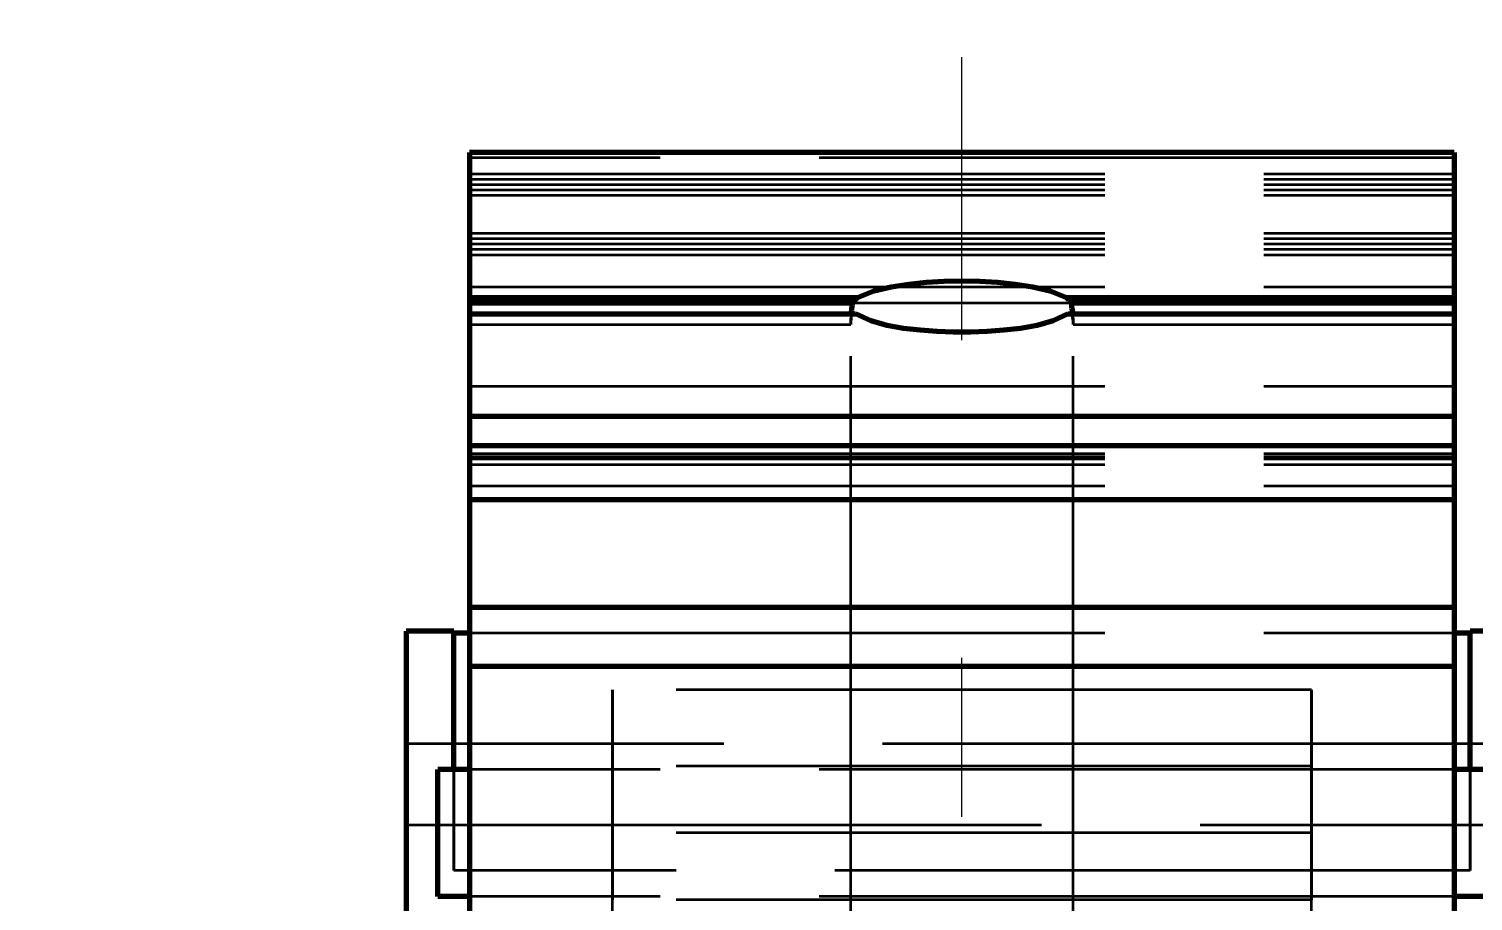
# Model space of a CAD drawing. Header units: millimetres. Extents: x 0 to 2208, y 0 to 420.
# Drawn here: x 184.33 to 193.42, y 237.81 to 243.3 of the extents above; entities that cross this region are included whole.
import ezdxf

# ---------------------------------------------------------------- set-up
doc = ezdxf.new("R2010")
doc.units = ezdxf.units.MM
doc.linetypes.add('IRAM-E-TRAZOS', pattern=[5, 4, -1])
doc.linetypes.add('IRAM-F-TRAZO-PUNTO', pattern=[20, 15, -2, 1, -2])
for name, color, linetype, lineweight in [('01-VISIBLE', 7, 'CONTINUOUS', 70), ('02-OCULTA', 4, 'IRAM-E-TRAZOS', 35), ('03-EJE', 1, 'IRAM-F-TRAZO-PUNTO', 18), ('04-COTA', 3, 'CONTINUOUS', 18)]:
    doc.layers.add(name, color=color, linetype=linetype, lineweight=lineweight)
doc.styles.add('ISO3098', font='isocpeur.ttf')
doc.dimstyles.new('FLAMA-IRAM', dxfattribs={"dimtxt": 3.5, "dimasz": 3.5, "dimexe": 2, "dimexo": 1.5, "dimgap": 1, "dimtad": 1, "dimdec": 1, "dimtxsty": 'ISO3098', "dimblk": 'IRAM_FLECHA', "dimblk1": 'IRAM_FLECHA', "dimblk2": 'IRAM_FLECHA', "dimcen": 2.5, "dimclrd": 256, "dimclre": 256, "dimclrt": 256, "dimazin": 3, "dimtfac": 1, "dimtmove": 0, "dimatfit": 3, "dimlwd": 18, "dimlwe": 18})

# ---------------------------------------------------------------- blocks, each defined once
blk = doc.blocks.new('IRAM_FLECHA')
blk.add_solid([(0, 0), (-1, 0.125), (-1, -0.125)])

msp = doc.modelspace()

# ---------------------------------------------------------------- linework, layer by layer
at = {"layer": '01-VISIBLE'}
for p, q in [((193.302, 242.5205), (187.102, 242.5205)), ((187.102, 242.5205), (187.102, 241.6065)), ((193.302, 242.5205), (193.302, 241.6065)), ((187.102, 241.6065), (189.5437, 241.6065)), ((187.102, 241.6065), (187.102, 241.5725)), ((187.102, 241.5725), (187.102, 241.5045)), ((187.102, 241.5725), (189.5153, 241.5725)), ((190.8603, 241.6065), (193.302, 241.6065)), ((190.8887, 241.5725), (193.302, 241.5725)), ((193.302, 241.6065), (193.302, 241.5725)), ((193.302, 241.5725), (193.302, 241.5045)), ((187.102, 241.5045), (187.102, 240.8605)), ((187.102, 241.5045), (189.5324, 241.5045)), ((190.8716, 241.5045), (193.302, 241.5045)), ((193.302, 241.5045), (193.302, 240.8605)), ((187.102, 240.8605), (187.102, 240.6745)), ((187.102, 240.8605), (193.302, 240.8605)), ((193.302, 240.8605), (193.302, 240.6745)), ((187.102, 240.6745), (187.102, 240.3365)), ((187.102, 240.6745), (193.302, 240.6745)), ((193.302, 240.6745), (193.302, 240.3365)), ((187.102, 240.3365), (187.102, 239.6585)), ((187.102, 240.3365), (193.302, 240.3365)), ((193.302, 240.3365), (193.302, 239.6585)), ((187.102, 239.6585), (187.102, 239.2865)), ((187.102, 239.6585), (193.302, 239.6585)), ((193.302, 239.6585), (193.302, 239.2865)), ((187.002, 239.5065), (186.702, 239.5065)), ((186.702, 239.5065), (186.702, 237.6785)), ((187.002, 238.6365), (187.002, 239.5065)), ((187.002, 239.4956), (187.102, 239.4956)), ((193.302, 239.4956), (193.402, 239.4956)), ((193.702, 239.5065), (193.402, 239.5065)), ((193.402, 238.6365), (193.402, 239.5065)), ((187.102, 239.2865), (187.102, 236.9845)), ((187.102, 239.2865), (193.302, 239.2865)), ((193.302, 239.2865), (193.302, 236.9845)), ((187.102, 238.6365), (186.902, 238.6365)), ((193.502, 238.6365), (193.302, 238.6365)), ((187.102, 237.8365), (186.902, 237.8365)), ((193.502, 237.8365), (193.302, 237.8365))]:
    msp.add_line(p, q, dxfattribs=at)
for points in [[(189.5437, 241.6065), (189.647, 241.6491), (189.756, 241.6748), (189.8667, 241.6918), (189.9782, 241.7028), (190.09, 241.7092), (190.202, 241.7113)], [(190.202, 241.7113), (190.314, 241.7092), (190.4258, 241.7028), (190.5373, 241.6918), (190.648, 241.6748), (190.757, 241.6491), (190.8603, 241.6065)], [(189.5053, 241.5045), (189.5065, 241.5159), (189.5079, 241.5273), (189.5095, 241.5387), (189.5113, 241.55), (189.5132, 241.5613), (189.5153, 241.5725)], [(189.5153, 241.5725), (189.5193, 241.5788), (189.5237, 241.5848), (189.5283, 241.5905), (189.5332, 241.5961), (189.5384, 241.6014), (189.5437, 241.6065)], [(190.8603, 241.6065), (190.8656, 241.6014), (190.8708, 241.5961), (190.8757, 241.5905), (190.8803, 241.5848), (190.8847, 241.5788), (190.8887, 241.5725)], [(190.8887, 241.5725), (190.8908, 241.5613), (190.8927, 241.55), (190.8945, 241.5387), (190.8961, 241.5273), (190.8975, 241.5159), (190.8987, 241.5045)], [(190.8716, 241.5045), (190.7764, 241.4595), (190.6747, 241.4314), (190.5707, 241.4128), (190.4658, 241.4005), (190.3604, 241.3928), (190.2548, 241.3892), (190.1492, 241.3892), (190.0436, 241.3928), (189.9382, 241.4005), (189.8333, 241.4128), (189.7293, 241.4314), (189.6276, 241.4595), (189.5324, 241.5045)], [(186.902, 237.8365), (186.902, 237.9365), (186.902, 238.0365), (186.902, 238.1365), (186.902, 238.2365), (186.902, 238.3365), (186.902, 238.4365), (186.902, 238.5365), (186.902, 238.6365)]]:
    msp.add_lwpolyline(points, dxfattribs=at)
at = {"layer": '02-OCULTA'}
for p, q in [((193.302, 242.5205), (187.102, 242.5205)), ((187.102, 242.4865), (187.102, 242.5205)), ((187.102, 242.3845), (187.102, 242.4865)), ((193.302, 242.4865), (187.102, 242.4865)), ((193.302, 242.4865), (193.302, 242.5205)), ((193.302, 242.3845), (193.302, 242.4865)), ((187.102, 242.3525), (187.102, 242.3845)), ((187.102, 242.3845), (193.302, 242.3845)), ((187.102, 242.3185), (187.102, 242.3525)), ((187.102, 242.3525), (193.302, 242.3525)), ((187.102, 242.3525), (193.302, 242.3525)), ((193.302, 242.3525), (193.302, 242.3845)), ((193.302, 242.3185), (193.302, 242.3525)), ((187.102, 242.2845), (187.102, 242.3185)), ((187.102, 242.3185), (193.302, 242.3185)), ((187.102, 242.3185), (193.302, 242.3185)), ((187.102, 242.2505), (187.102, 242.2845)), ((187.102, 242.2845), (193.302, 242.2845)), ((187.102, 242.2845), (193.302, 242.2845)), ((187.102, 242.0125), (187.102, 242.2505)), ((187.102, 242.2505), (193.302, 242.2505)), ((193.302, 242.2845), (193.302, 242.3185)), ((193.302, 242.2505), (193.302, 242.2845)), ((193.302, 242.0125), (193.302, 242.2505)), ((187.102, 241.9785), (187.102, 242.0125)), ((187.102, 242.0125), (193.302, 242.0125)), ((187.102, 241.9445), (187.102, 241.9785)), ((187.102, 241.9785), (193.302, 241.9785)), ((187.102, 241.9785), (193.302, 241.9785)), ((193.302, 241.9785), (193.302, 242.0125)), ((193.302, 241.9445), (193.302, 241.9785)), ((187.102, 241.9105), (187.102, 241.9445)), ((187.102, 241.9445), (193.302, 241.9445)), ((187.102, 241.9445), (193.302, 241.9445)), ((187.102, 241.8765), (187.102, 241.9105)), ((187.102, 241.9105), (193.302, 241.9105)), ((187.102, 241.9105), (193.302, 241.9105)), ((193.302, 241.9105), (193.302, 241.9445)), ((193.302, 241.8765), (193.302, 241.9105)), ((187.102, 241.6745), (187.102, 241.8765)), ((187.102, 241.8765), (193.302, 241.8765)), ((193.302, 241.6745), (193.302, 241.8765)), ((187.102, 241.5725), (187.102, 241.6745)), ((187.102, 241.6745), (193.302, 241.6745)), ((193.302, 241.5725), (193.302, 241.6745)), ((187.102, 241.0485), (187.102, 241.5725)), ((187.102, 241.5725), (193.302, 241.5725)), ((193.302, 241.0485), (193.302, 241.5725)), ((187.102, 241.5045), (187.102, 241.4365)), ((187.102, 241.4365), (187.102, 241.5045)), ((187.102, 241.5045), (189.5095, 241.5045)), ((187.102, 241.4365), (189.502, 241.4365)), ((189.502, 237.2385), (189.502, 241.4365)), ((190.8945, 241.5045), (193.302, 241.5045)), ((190.902, 241.4365), (193.302, 241.4365)), ((190.902, 237.2385), (190.902, 241.4365)), ((193.302, 241.5045), (193.302, 241.4365)), ((193.302, 241.4365), (193.302, 241.5045)), ((187.102, 240.6065), (187.102, 241.0485)), ((187.102, 241.0485), (193.302, 241.0485)), ((193.302, 240.6065), (193.302, 241.0485)), ((187.102, 240.5905), (187.102, 240.6245)), ((187.102, 240.6245), (187.102, 240.5565)), ((187.102, 240.6245), (193.302, 240.6245)), ((193.302, 240.5905), (193.302, 240.6245)), ((193.302, 240.6245), (193.302, 240.5565)), ((187.102, 240.4205), (187.102, 240.6065)), ((187.102, 240.6065), (193.302, 240.6065)), ((187.102, 237.5765), (187.102, 240.5905)), ((187.102, 240.5905), (193.302, 240.5905)), ((187.102, 240.5905), (193.302, 240.5905)), ((187.102, 240.5565), (187.102, 240.4205)), ((187.102, 240.5565), (193.302, 240.5565)), ((193.302, 240.4205), (193.302, 240.6065)), ((193.302, 237.5765), (193.302, 240.5905)), ((193.302, 240.5565), (193.302, 240.4205)), ((187.102, 240.4205), (193.302, 240.4205)), ((187.102, 240.4205), (193.302, 240.4205)), ((186.702, 238.7965), (186.702, 239.5065)), ((187.002, 239.5065), (187.002, 239.4956)), ((187.002, 239.4956), (187.002, 238.0005)), ((187.102, 239.4956), (193.302, 239.4956)), ((193.402, 239.5065), (193.402, 239.4956)), ((193.402, 239.4956), (193.402, 238.0005)), ((192.402, 239.1365), (188.002, 239.1365)), ((193.702, 238.7965), (186.702, 238.7965)), ((186.702, 238.2885), (186.702, 238.7965)), ((193.702, 238.7965), (186.702, 238.7965)), ((187.002, 238.0005), (187.002, 238.6365)), ((193.302, 238.6365), (187.102, 238.6365)), ((193.302, 238.6365), (187.102, 238.6365)), ((192.402, 238.6565), (188.002, 238.6565)), ((193.402, 238.0005), (193.402, 238.6365)), ((186.702, 238.2885), (193.702, 238.2885)), ((186.702, 237.7125), (186.702, 238.2885)), ((186.702, 238.2885), (193.702, 238.2885)), ((192.402, 238.2365), (188.002, 238.2365)), ((188.002, 236.8976), (188.002, 238.2365)), ((188.002, 236.8585), (188.002, 238.2365)), ((192.402, 238.2365), (188.002, 238.2365)), ((188.002, 236.8976), (188.002, 238.2365)), ((192.402, 236.8976), (192.402, 238.2365)), ((192.402, 236.8585), (192.402, 238.2365)), ((192.402, 236.8976), (192.402, 238.2365)), ((193.402, 238.0005), (187.002, 238.0005)), ((193.302, 237.8365), (187.102, 237.8365)), ((193.302, 237.8365), (187.102, 237.8365)), ((192.402, 237.8165), (188.002, 237.8165))]:
    msp.add_line(p, q, dxfattribs=at)
for points in [[(189.502, 241.4365), (189.5021, 241.4479), (189.5024, 241.4592), (189.5028, 241.4706), (189.5035, 241.4819), (189.5043, 241.4932), (189.5053, 241.5045)], [(189.5095, 241.5045), (189.5072, 241.4933), (189.5053, 241.4821), (189.5039, 241.4707), (189.5028, 241.4594), (189.5022, 241.4479), (189.502, 241.4365)], [(189.5095, 241.5045), (189.5133, 241.5045), (189.5171, 241.5045), (189.5209, 241.5045), (189.5247, 241.5045), (189.5286, 241.5045), (189.5324, 241.5045)], [(190.8716, 241.5045), (190.8754, 241.5045), (190.8793, 241.5045), (190.8831, 241.5045), (190.8869, 241.5045), (190.8907, 241.5045), (190.8945, 241.5045)], [(190.902, 241.4365), (190.9018, 241.4479), (190.9012, 241.4594), (190.9001, 241.4707), (190.8987, 241.4821), (190.8968, 241.4933), (190.8945, 241.5045)], [(190.8987, 241.5045), (190.8997, 241.4932), (190.9005, 241.4819), (190.9012, 241.4706), (190.9016, 241.4592), (190.9019, 241.4479), (190.902, 241.4365)], [(188.002, 238.2365), (188.002, 238.3365), (188.002, 238.4365), (188.002, 238.5365), (188.002, 238.6365), (188.002, 238.7365), (188.002, 238.8365), (188.002, 238.9365), (188.002, 239.0365), (188.002, 239.1365)], [(188.002, 239.1365), (188.002, 239.0365), (188.002, 238.9365), (188.002, 238.8365), (188.002, 238.7365), (188.002, 238.6365), (188.002, 238.5365), (188.002, 238.4365), (188.002, 238.3365), (188.002, 238.2365)], [(192.402, 238.2365), (192.402, 238.3365), (192.402, 238.4365), (192.402, 238.5365), (192.402, 238.6365), (192.402, 238.7365), (192.402, 238.8365), (192.402, 238.9365), (192.402, 239.0365), (192.402, 239.1365)], [(192.402, 239.1365), (192.402, 239.0365), (192.402, 238.9365), (192.402, 238.8365), (192.402, 238.7365), (192.402, 238.6365), (192.402, 238.5365), (192.402, 238.4365), (192.402, 238.3365), (192.402, 238.2365)], [(186.902, 238.6365), (186.902, 238.5365), (186.902, 238.4365), (186.902, 238.3365), (186.902, 238.2365), (186.902, 238.1365), (186.902, 238.0365), (186.902, 237.9365), (186.902, 237.8365)], [(187.102, 238.6365), (187.102, 238.5365), (187.102, 238.4365), (187.102, 238.3365), (187.102, 238.2365), (187.102, 238.1365), (187.102, 238.0365), (187.102, 237.9365), (187.102, 237.8365)], [(187.102, 237.8365), (187.102, 237.9365), (187.102, 238.0365), (187.102, 238.1365), (187.102, 238.2365), (187.102, 238.3365), (187.102, 238.4365), (187.102, 238.5365), (187.102, 238.6365)], [(188.002, 238.6565), (188.002, 238.5515), (188.002, 238.4465), (188.002, 238.3415), (188.002, 238.2365), (188.002, 238.1315), (188.002, 238.0265), (188.002, 237.9215), (188.002, 237.8165)], [(188.002, 237.8165), (188.002, 237.9215), (188.002, 238.0265), (188.002, 238.1315), (188.002, 238.2365), (188.002, 238.3415), (188.002, 238.4465), (188.002, 238.5515), (188.002, 238.6565)], [(192.402, 238.6565), (192.402, 238.5515), (192.402, 238.4465), (192.402, 238.3415), (192.402, 238.2365), (192.402, 238.1315), (192.402, 238.0265), (192.402, 237.9215), (192.402, 237.8165)], [(192.402, 237.8165), (192.402, 237.9215), (192.402, 238.0265), (192.402, 238.1315), (192.402, 238.2365), (192.402, 238.3415), (192.402, 238.4465), (192.402, 238.5515), (192.402, 238.6565)], [(193.302, 238.6365), (193.302, 238.5365), (193.302, 238.4365), (193.302, 238.3365), (193.302, 238.2365), (193.302, 238.1365), (193.302, 238.0365), (193.302, 237.9365), (193.302, 237.8365)], [(193.302, 237.8365), (193.302, 237.9365), (193.302, 238.0365), (193.302, 238.1365), (193.302, 238.2365), (193.302, 238.3365), (193.302, 238.4365), (193.302, 238.5365), (193.302, 238.6365)]]:
    msp.add_lwpolyline(points, dxfattribs=at)
at = {"layer": '03-EJE'}
msp.add_line((190.202, 121.3385), (190.202, 243.1205), dxfattribs=at)

# ---------------------------------------------------------------- dimensions: what is measured, and where the dimension line sits
at = {"layer": '04-COTA'}
msp.add_linear_dim(base=(171.692, 251.5205), p1=(171.692, 242.5205), p2=(208.712, 242.5205), dimstyle='FLAMA-IRAM', override={"dimlfac": 5}, dxfattribs=at).render()

doc.saveas('drawing.dxf')
